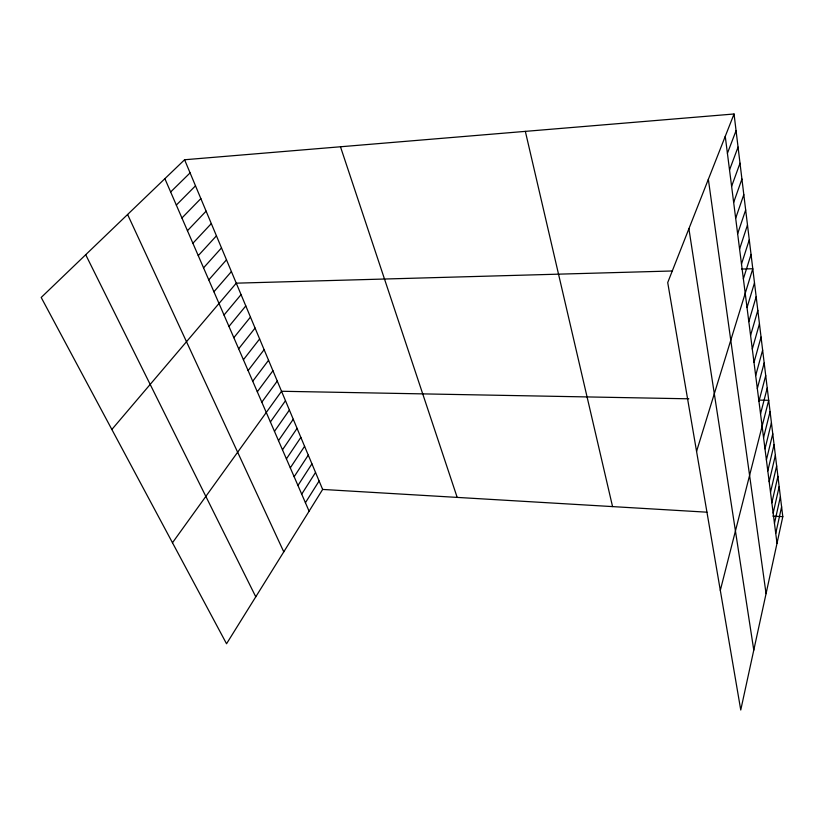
<?xml version="1.0" encoding="UTF-8"?>
<svg xmlns="http://www.w3.org/2000/svg" width="824" height="824" viewBox="0 0 824 824"><rect width="100%" height="100%" fill="white"/><g stroke="black" fill="none" stroke-linecap="round" stroke-linejoin="round"><path stroke-width="1.24" d="M734.05 113.99L782.8 516.679L740.755 710.01L667.718 282.57L734.05 113.99L184.586 159.753L41.2 297.464L226.538 643.76L322.648 489.435L184.586 159.753M775.745 533.396L781.605 506.791M774.457 523.322L780.39 496.769M773.159 513.125L779.164 486.623M771.851 502.774L777.918 476.334M770.512 492.288L776.651 465.91M769.163 481.659L775.374 455.342M767.793 470.875L774.076 444.63M766.402 459.947L772.768 433.774M764.991 448.853L771.429 422.764M763.56 437.606L770.08 411.598M720.31 590.365L768.71 400.289L758.811 400.103M760.542 413.833L767.226 388.022M758.945 401.278L765.723 375.579M757.318 388.526L764.188 362.941M755.67 375.579L762.633 350.107M754.001 362.416L761.057 337.067M752.302 349.036L759.45 323.832M750.571 335.45L757.822 310.38M748.82 321.638L756.174 296.722M747.028 307.599L754.496 282.838M696.568 451.387L752.786 268.737L741.682 269.046M743.372 278.811L751.045 254.4M741.497 264.051L749.284 239.825M739.581 249.044L747.492 225.004M737.645 233.769L745.669 209.945M735.667 218.236L743.814 194.629M733.659 202.436L741.93 179.045M731.609 186.348L740.014 163.203M729.528 169.981L738.057 147.084M727.417 153.315L736.069 130.676M305.416 502.712L319.115 481M301.708 494.153L315.541 472.471M297.948 485.48L311.925 463.85M294.147 476.715L308.279 455.126M290.295 467.857L304.592 446.309M286.412 458.886L300.853 437.4M282.478 449.822L297.073 428.377M278.491 440.644L293.262 419.262M274.464 431.354L289.399 410.033M270.396 421.97L285.485 400.701M172.474 542.748L281.53 391.266L688.823 398.806M261.816 402.184L277.266 381.059M257.304 391.781L272.94 370.728M252.731 381.244L268.552 360.273M248.106 370.563L264.123 349.675M243.41 359.748L259.632 338.952M238.661 348.789L255.08 328.086M233.841 337.686L250.465 317.075M228.959 326.438L245.799 305.92M224.015 315.036L241.061 294.621M111.858 429.479L236.272 283.168L672.26 270.983M213.921 291.768L231.41 271.57M208.771 279.892L226.487 259.817M203.549 267.852L221.502 247.9M198.254 255.646L216.444 235.819M192.888 243.265L211.315 223.582M187.439 230.72L206.113 211.16M181.919 217.989L200.85 198.584M176.326 205.073L195.504 185.822M170.64 191.982L190.087 172.886M322.648 489.435L706.941 512.188M772.799 516.082L782.8 516.679M85.706 254.719L255.77 596.813M127.596 214.487L283.765 551.853M164.882 178.684L309.093 511.189M340.477 146.775L457.176 497.397M525.341 131.376L612.562 506.595M688.905 228.722L753.785 650.126M708.352 179.313L766.062 593.661M725.254 136.341L777.001 543.325"/></g></svg>
